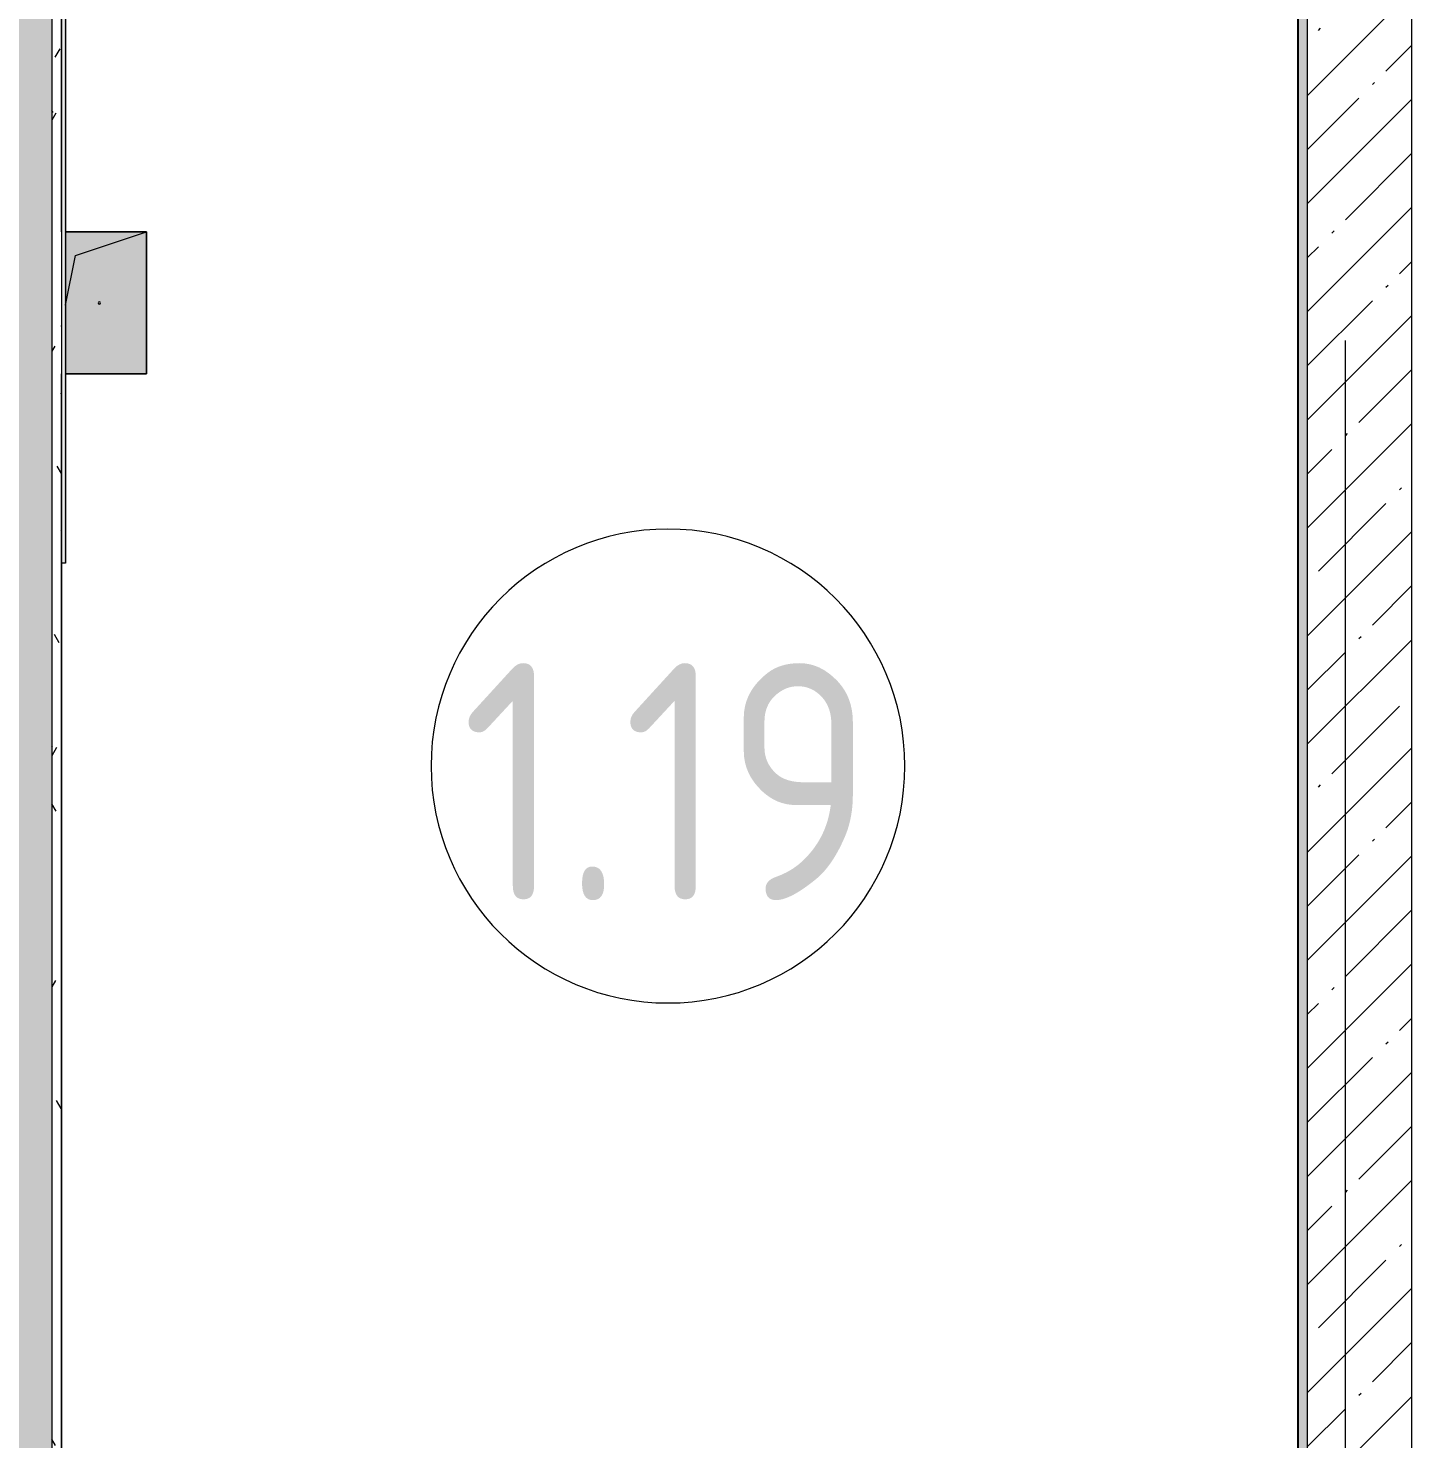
# Model space of a CAD drawing. Header units: millimetres. Extents: x -249154 to 415037, y -45458 to 354837.
# Drawn here: x 81845 to 84765, y 85359 to 88336 of the extents above; entities that cross this region are included whole.
import ezdxf

# ---------------------------------------------------------------- set-up
doc = ezdxf.new("R2010")
doc.units = ezdxf.units.MM
doc.linetypes.add('Осевая', pattern=[6350, 1270, -952.5, 3175, -952.5])
for name, color, linetype, lineweight in [('A-AREA-IDEN', 7, 'Continuous', 9), ('A-FLOR', 7, 'Continuous', 9), ('A-GENM', 7, 'Continuous', 9), ('A-WALL', 7, 'Continuous', 5), ('I-WALL', 7, 'Continuous', 5), ('Оси-2', 7, 'Осевая', 9)]:
    doc.layers.add(name, color=color, linetype=linetype, lineweight=lineweight)
doc.layers.add('A-AREA-PATT-1', color=7, linetype='Continuous', lineweight=5, true_color=0xa5bae0, transparency=1)
doc.layers.add('A-WALL-1', color=9, linetype='Continuous', lineweight=5, true_color=0x808080)
doc.layers.add('A-WALL-FNSH-1', color=9, linetype='Continuous', lineweight=5, true_color=0x808080)
doc.styles.add('GOST Common', font='', dxfattribs={"width": 0.9, "height": 500})
doc.styles.get('GOST Common').set_extended_font_data('GOST Common')
pattern_1 = [(135, (0, 0), (-150.8683, -150.8683), [213.36, -35.56, 7.112, -35.56]), (135, (0, 150.77), (-150.8683, -150.8683), []), (50, (0, 0), (255.05767, -22.3145), [26.67, -293.37]), (355, (0, 0), (-49.3404, 267.4791), [21.336, -234.696]), (100.451, (21.25, -1.86), (205.7195, 245.16356), [22.666, -249.326]), (46.184, (0, 71.12), (379.511, -58.86), [40.005, -440.055]), (96.636, (31.63, 66.2), (332.3634, 346.3991), [33.999, -373.989]), (351.184, (0, 71.12), (332.3669, 346.3953), [32.004, -352.044]), (21, (35.56, 53.34), (212.26017, -143.1711), [26.67, -293.37]), (326, (35.56, 53.34), (86.5224, 257.8632), [21.336, -234.696]), (71.451, (53.25, 41.4), (298.78395, 114.6901), [22.666, -249.326]), (37.5, (0, 0), (4.32385, 118.37751), [6.706, -225.146, 6.706, -231.546, -235.585]), (37.5, (0, 0), (4.32385, 118.37751), [-470.103, 6.706, -228.879]), (7.5, (0, 0), (93.54758, 140.2533), [6.706, -129.134, 6.706, -219.812, -89.789]), (7.5, (0, 0), (93.54758, 140.2533), [-362.356, 6.706, -83.083]), (327.5, (-79.3, 0), (189.82734, -8.02019), [6.706, -82.194, 6.706, -270.662, -368.046]), (327.5, (-79.3, 0), (189.82734, -8.02019), [-366.268, 6.706, -361.34]), (317.5, (-114.86, 0), (207.38114, 35.59764), [6.706, -108.864, 6.706, -177.495, -261.366]), (317.5, (-114.86, 0), (207.38114, 35.59764), [-299.771, 6.706, -254.66])]
pattern_2 = [(0, (0, 0), (243.84, 60.96), [20.117, -162.763, 20.117, -162.763, -975.36]), (0, (0, 0), (243.84, 60.96), [-365.76, 20.117, -345.643, 20.117, -162.763, -426.72]), (0, (0, 0), (243.84, 60.96), [-914.4, 20.117, -101.803, 20.117, -284.683]), (120, (91.44, 30.48), (-174.71291, 180.691634), [20.117, -162.763, 20.117, -162.763, -975.36]), (120, (91.44, 30.48), (-174.71291, 180.691634), [-365.76, 20.117, -345.643, 20.117, -162.763, -426.72]), (120, (91.44, 30.48), (-174.71291, 180.691634), [-914.4, 20.117, -101.803, 20.117, -284.683]), (240, (121.92, 152.4), (-69.12709, -241.651634), [20.117, -162.763, 20.117, -162.763, -975.36]), (240, (121.92, 152.4), (-69.12709, -241.651634), [-365.76, 20.117, -345.643, 20.117, -162.763, -426.72]), (240, (121.92, 152.4), (-69.12709, -241.651634), [-914.4, 20.117, -101.803, 20.117, -284.683])]

# ---------------------------------------------------------------- blocks, each defined once
blk = doc.blocks.new('GM_Отверстие прямоугольное _в плите_ - Отверстие-21609678-Объем проектирования 1 этажа')
at = {"layer": 'A-GENM'}
for p, q in [((-71, 150), (100, 150)), ((100, 150), (-71, 150)), ((-50, 100), (100, 150)), ((100, 150), (100, -150)), ((100, -150), (100, 150)), ((-71, -5), (-50, 100)), ((-80, -50), (-79, -45)), ((100, -150), (-71, -150)), ((-71, -150), (100, -150))]:
    blk.add_line(p, q, dxfattribs=at)
for start, end in [(360, 180), (180, 360)]:
    blk.add_arc((0, 0), 2.5, start, end, dxfattribs=at)
blk = doc.blocks.new('Марка_Помещения - Номер-25198446-Объем проектирования 1 этажа')
at = {"layer": 'A-AREA-IDEN'}
for start, end in [(360, 180), (180, 360)]:
    blk.add_arc((0, 0), 2.5, start, end, dxfattribs=at)
blk = doc.blocks.new('1floor')
at = {"layer": 'A-AREA-PATT-1'}
blk.add_hatch(color=256, dxfattribs=at).paths.add_polyline_path([(81855, 8021), (81859, 8021), (81859, 8420.4), (82030, 8420.4), (82030, 8720.4), (81859, 8720.4), (81859, 9221), (81855, 9220), (81855, 8420.4)])
at = {"layer": 'I-WALL'}
h = blk.add_hatch(dxfattribs=at)
h.set_pattern_fill('FP_1', color=256, style=0, pattern_type=2)
h.set_pattern_definition([(45, (0, 0), (-114.04925, 114.04925), []), (45, (114.05, 0), (-114.04925, 114.04925), [201.612, -40.322, 6.706, -33.617])])
h.paths.add_polyline_path([(84700, 4050), (84700, 10900), (84480, 10900), (84480, 4050)])
h = blk.add_hatch(dxfattribs=at)
h.set_pattern_fill('FP_191', color=256, style=0, pattern_type=2)
h.set_pattern_definition(pattern_2)
h.paths.add_polyline_path([(84480, 4050), (84480, 10880), (84460, 10879), (84460, 4050)])
h = blk.add_hatch(dxfattribs=at)
h.set_pattern_fill('FP_41', color=256, style=0, pattern_type=2)
h.set_pattern_definition(pattern_1)
h.paths.add_polyline_path([(81661.3, 9100), (81830, 9100), (81830, 9200), (80265, 9200), (80265, 9100), (81168.2, 9100)])
h.paths.add_polyline_path([(79100.5, 9100), (79165, 9100), (79165, 9200), (78858, 9200), (78858, 9100), (79080.8, 9100)])
h.paths.add_polyline_path([(77320.9, 9100), (77758, 9100), (77758, 9200), (76930, 9200), (76930, 9100), (77300.9, 9100)])
h.paths.add_polyline_path([(75720, 9100), (75980, 9100), (75980, 9200), (75700, 9200), (75700, 9100), (75710, 9100)])
h = blk.add_hatch(dxfattribs=at)
h.set_pattern_fill('FP_191', color=256, style=0, pattern_type=2)
h.set_pattern_definition(pattern_2)
h.paths.add_polyline_path([(81830, 3790), (81850, 3791), (81850, 9220), (81830, 9220), (81830, 4070)])
h = blk.add_hatch(dxfattribs=at)
h.set_pattern_fill('FP_41', color=256, style=0, pattern_type=2)
h.set_pattern_definition(pattern_1)
h.paths.add_polyline_path([(81730, 3750), (81830, 3750), (81830, 9100), (81730, 9100), (81730, 3770)])
at = {"layer": 'A-FLOR'}
for p, q in [((84460, 10879), (84460, 4070)), ((81850, 8720.4), (81850, 9220)), ((81850, 3791), (81850, 8420.4))]:
    blk.add_line(p, q, dxfattribs=at)
at = {"layer": 'A-WALL'}
blk.add_line((81850, 8720.4), (81850, 3790), dxfattribs=at)
at = {"layer": 'A-WALL-1'}
for p, q in [((84480, 4050), (84480, 10900)), ((84700, 4050), (84700, 10900)), ((81830, 9200), (81830, 3750))]:
    blk.add_line(p, q, dxfattribs=at)
at = {"layer": 'A-WALL-FNSH-1'}
for p, q in [((84459, 10879), (84459, 4071)), ((81851, 8021), (81850, 8021)), ((81851, 3791), (81851, 8021))]:
    blk.add_line(p, q, dxfattribs=at)
at = {"layer": 'I-WALL'}
for p, q in [((81851, 8021), (81851, 9221)), ((81859, 9221), (81859, 8021)), ((81859, 8021), (81851, 8021))]:
    blk.add_line(p, q, dxfattribs=at)
at = {"layer": 'Оси-2'}
blk.add_line((84560, 3093.7), (84560, 16915.1), dxfattribs=at)
at = {"layer": 'A-AREA-IDEN', "xscale": 199.9999999999999, "yscale": 199.9999999999999, "zscale": 199.9999999999999}
blk.add_blockref('Марка_Помещения - Номер-25198446-Объем проектирования 1 этажа', (83130.2, 7593), dxfattribs=at)
at = {"layer": 'A-GENM'}
blk.add_blockref('GM_Отверстие прямоугольное _в плите_ - Отверстие-21609678-Объем проектирования 1 этажа', (81930, 8570.4), dxfattribs=at)
at = {"layer": 'A-AREA-IDEN', "insert": (82694.1, 7810.1), "char_height": 500, "width": 1096.708, "attachment_point": 1, "style": 'GOST Common'}
blk.add_mtext('1.19', dxfattribs=at)

msp = doc.modelspace()

# ---------------------------------------------------------------- block references
msp.add_blockref('1floor', (64.7, 79186.1))

doc.saveas('drawing.dxf')
